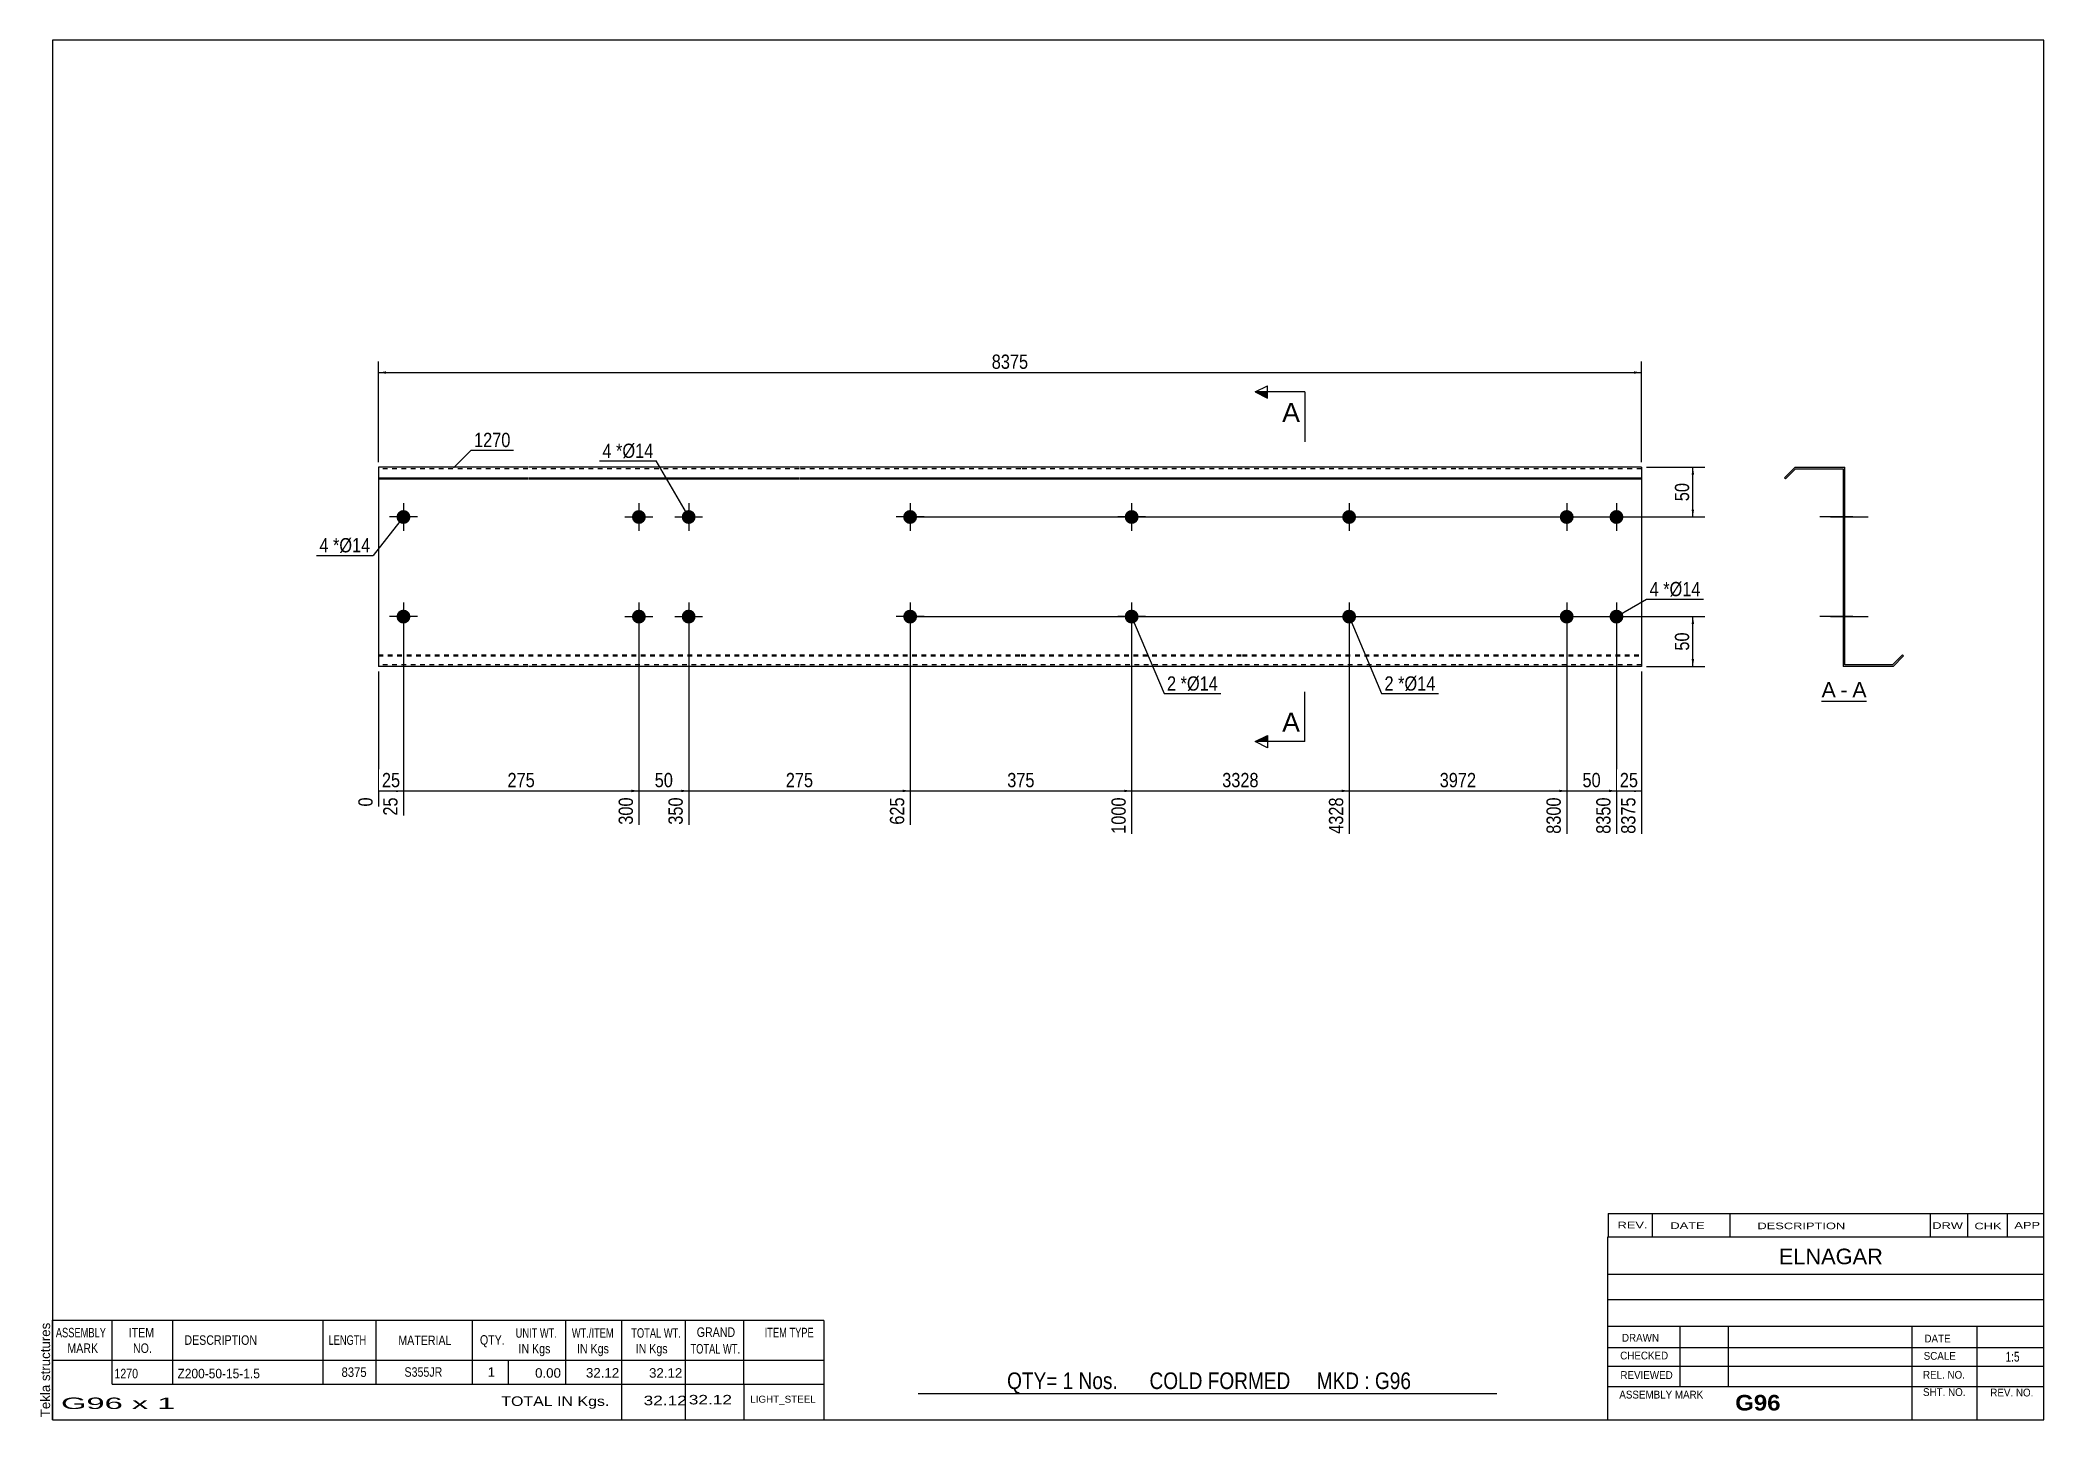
# Model space of a CAD drawing. Header units: millimetres. Extents: x -68 to 335, y -171 to 106.
import ezdxf

# ---------------------------------------------------------------- set-up
doc = ezdxf.new("R2010")
doc.units = ezdxf.units.MM
doc.linetypes.add('DXK_LINE_DOT1', pattern=[1.8814, 0.9407, -0.9407])
doc.styles.add('Arial', font='ARIAL.TTF', dxfattribs={"height": 0.2})
doc.styles.add('Arial Bold', font='ARIALBD.TTF', dxfattribs={"height": 0.2})
doc.styles.add('Arial Narrow', font='ARIALN.TTF', dxfattribs={"height": 0.2})

# ---------------------------------------------------------------- blocks, each defined once
blk = doc.blocks.new('Unknown-629276647-1529')
at = {"color": 5, "linetype": 'Continuous'}
for p, q in [((334.52, 105.75), (-65.48, 105.75)), ((-65.48, 105.75), (-65.48, -171.25)), ((334.52, -171.25), (334.52, 105.75)), ((-65.48, -171.25), (334.52, -171.25))]:
    blk.add_line(p, q, dxfattribs=at)
at = {"color": 174, "linetype": 'Continuous', "style": 'Arial'}
blk.add_text('Tekla structures', height=1.9102, rotation=90, dxfattribs=at).set_placement((-65.98, -170.75))
blk = doc.blocks.new('Unknown-629276647-12 - 1215')
at = {"color": 7, "linetype": 'Continuous'}
blk.add_line((289.86, -26.95), (298.89, -26.95), dxfattribs=at)
at = {"color": 0, "linetype": 'Continuous'}
blk.add_wipeout([(292.7, -26.2), (292.7, -23), (289.86, -23), (289.86, -26.2)], dxfattribs=at)
blk.add_wipeout([(295.08, -26.2), (295.08, -23), (293.66, -23), (293.66, -26.2)], dxfattribs=at)
at = {"color": 96, "linetype": 'Continuous', "style": 'Arial'}
blk.add_text('A', height=3.06, dxfattribs=at).set_placement((289.86, -26.2))
at = {"color": 0, "linetype": 'Continuous'}
blk.add_wipeout([(298.89, -26.2), (298.89, -23), (296.04, -23), (296.04, -26.2)], dxfattribs=at)
at = {"color": 96, "linetype": 'Continuous', "style": 'Arial'}
for s, p in [('A', (296.04, -26.2)), ('-', (293.66, -26.2))]:
    blk.add_text(s, height=3.06, dxfattribs=at).set_placement(p)
blk = doc.blocks.new('Bolt-629276647-1207 - 1201')
at = {"linetype": 'Continuous'}
for points in [[(152.67, 10, -1), (149.87, 10, -1)], [(152.67, -10, -1), (149.87, -10, -1)]]:
    blk.add_hatch(color=3, dxfattribs=at).paths.add_polyline_path(points)
at = {"color": 3, "linetype": 'Continuous'}
for p, q in [((151.27, 12.8), (151.27, 7.2)), ((154.07, 10), (148.47, 10)), ((151.27, -7.2), (151.27, -12.8)), ((154.07, -10), (148.47, -10))]:
    blk.add_line(p, q, dxfattribs=at)
blk = doc.blocks.new('Part-629276647-1204 - 1201')
at = {"color": 2, "linetype": 'Continuous'}
for p, q in [((0, 20), (0, -20)), ((30, 20), (0, 20)), ((0, 17.88), (30, 17.88)), ((0, 17.67), (30, 17.67)), ((84.49, 20), (30.1, 20)), ((30.1, 17.88), (84.49, 17.88)), ((30.1, 17.67), (84.49, 17.67)), ((128.98, 20), (84.59, 20)), ((84.59, 17.88), (128.98, 17.88)), ((84.59, 17.67), (128.98, 17.67)), ((173.46, 20), (129.08, 20)), ((129.08, 17.88), (173.46, 17.88)), ((129.08, 17.67), (173.46, 17.67)), ((216.36, 20), (173.56, 20)), ((173.56, 17.88), (216.36, 17.88)), ((173.56, 17.67), (216.36, 17.67)), ((253.66, 20), (216.46, 20)), ((216.46, 17.88), (253.66, 17.88)), ((216.46, 17.67), (253.66, 17.67)), ((253.66, 20), (253.66, -20)), ((30, -20), (0, -20)), ((84.49, -20), (30.1, -20)), ((128.98, -20), (84.59, -20)), ((173.46, -20), (129.08, -20)), ((216.36, -20), (173.56, -20)), ((253.66, -20), (216.46, -20))]:
    blk.add_line(p, q, dxfattribs=at)
at = {"color": 7, "linetype": 'DXK_LINE_DOT1'}
for p, q in [((30, 19.7), (0, 19.7)), ((84.49, 19.7), (30.1, 19.7)), ((128.98, 19.7), (84.59, 19.7)), ((173.46, 19.7), (129.08, 19.7)), ((216.36, 19.7), (173.56, 19.7)), ((253.66, 19.7), (216.46, 19.7)), ((0, -17.67), (30, -17.67)), ((0, -17.88), (30, -17.88)), ((30, -19.7), (0, -19.7)), ((30.1, -17.67), (84.49, -17.67)), ((30.1, -17.88), (84.49, -17.88)), ((84.49, -19.7), (30.1, -19.7)), ((84.59, -17.67), (128.98, -17.67)), ((84.59, -17.88), (128.98, -17.88)), ((128.98, -19.7), (84.59, -19.7)), ((129.08, -17.67), (173.46, -17.67)), ((129.08, -17.88), (173.46, -17.88)), ((173.46, -19.7), (129.08, -19.7)), ((173.56, -17.67), (216.36, -17.67)), ((173.56, -17.88), (216.36, -17.88)), ((216.36, -19.7), (173.56, -19.7)), ((216.46, -17.67), (253.66, -17.67)), ((216.46, -17.88), (253.66, -17.88)), ((253.66, -19.7), (216.46, -19.7))]:
    blk.add_line(p, q, dxfattribs=at)
blk = doc.blocks.new('Bolt-629276647-1205 - 1201')
at = {"linetype": 'Continuous'}
for points in [[(53.69, 10, -1), (50.89, 10, -1)], [(63.69, 10, -1), (60.89, 10, -1)], [(53.69, -10, -1), (50.89, -10, -1)], [(63.69, -10, -1), (60.89, -10, -1)]]:
    blk.add_hatch(color=3, dxfattribs=at).paths.add_polyline_path(points)
at = {"color": 3, "linetype": 'Continuous'}
for p, q in [((52.29, 12.8), (52.29, 7.2)), ((62.29, 12.8), (62.29, 7.2)), ((49.49, 10), (55.09, 10)), ((59.49, 10), (65.09, 10)), ((52.29, -7.2), (52.29, -12.8)), ((62.29, -7.2), (62.29, -12.8)), ((49.49, -10), (55.09, -10)), ((59.49, -10), (65.09, -10))]:
    blk.add_line(p, q, dxfattribs=at)
blk = doc.blocks.new('Bolt-629276647-1206 - 1201')
at = {"linetype": 'Continuous'}
for points in [[(6.4, -10, -1), (3.6, -10, -1)], [(108.18, -10, -1), (105.38, -10, -1)]]:
    blk.add_hatch(color=3, dxfattribs=at).paths.add_polyline_path(points)
at = {"color": 3, "linetype": 'Continuous'}
for p, q in [((5, -7.2), (5, -12.8)), ((106.78, -7.2), (106.78, -12.8)), ((7.8, -10), (2.2, -10)), ((109.58, -10), (103.98, -10))]:
    blk.add_line(p, q, dxfattribs=at)
blk = doc.blocks.new('Bolt-629276647-1208 - 1201')
at = {"linetype": 'Continuous'}
for points in [[(196.36, 10, -1), (193.56, 10, -1)], [(196.36, -10, -1), (193.56, -10, -1)]]:
    blk.add_hatch(color=3, dxfattribs=at).paths.add_polyline_path(points)
at = {"color": 3, "linetype": 'Continuous'}
for p, q in [((194.96, 12.8), (194.96, 7.2)), ((192.16, 10), (197.76, 10)), ((194.96, -7.2), (194.96, -12.8)), ((192.16, -10), (197.76, -10))]:
    blk.add_line(p, q, dxfattribs=at)
blk = doc.blocks.new('Bolt-629276647-1209 - 1201')
at = {"linetype": 'Continuous'}
for points in [[(6.4, 10, -1), (3.6, 10, -1)], [(108.18, 10, -1), (105.38, 10, -1)]]:
    blk.add_hatch(color=3, dxfattribs=at).paths.add_polyline_path(points)
at = {"color": 3, "linetype": 'Continuous'}
for p, q in [((5, 12.8), (5, 7.2)), ((106.78, 12.8), (106.78, 7.2)), ((7.8, 10), (2.2, 10)), ((109.58, 10), (103.98, 10))]:
    blk.add_line(p, q, dxfattribs=at)
blk = doc.blocks.new('Bolt-629276647-1210 - 1201')
at = {"linetype": 'Continuous'}
for points in [[(240.06, 10, -1), (237.26, 10, -1)], [(250.06, 10, -1), (247.26, 10, -1)], [(240.06, -10, -1), (237.26, -10, -1)], [(250.06, -10, -1), (247.26, -10, -1)]]:
    blk.add_hatch(color=3, dxfattribs=at).paths.add_polyline_path(points)
at = {"color": 3, "linetype": 'Continuous'}
for p, q in [((238.66, 12.8), (238.66, 7.2)), ((248.66, 12.8), (248.66, 7.2)), ((235.86, 10), (241.46, 10)), ((245.86, 10), (251.46, 10)), ((238.66, -7.2), (238.66, -12.8)), ((248.66, -7.2), (248.66, -12.8)), ((235.86, -10), (241.46, -10)), ((245.86, -10), (251.46, -10))]:
    blk.add_line(p, q, dxfattribs=at)
blk = doc.blocks.new('Part-629276647-1216 - 1215')
at = {"color": 2, "linetype": 'Continuous'}
for p, q in [((284.52, 20), (282.4, 17.88)), ((282.4, 17.88), (282.61, 17.67)), ((284.65, 19.7), (282.61, 17.67)), ((284.52, 20), (294.52, 20)), ((284.65, 19.7), (294.22, 19.7)), ((294.22, 19.7), (294.22, -20)), ((294.52, -19.7), (294.52, 20)), ((304.22, -20), (294.22, -20)), ((304.1, -19.7), (294.52, -19.7)), ((304.1, -19.7), (306.13, -17.67)), ((304.22, -20), (306.34, -17.88)), ((306.34, -17.88), (306.13, -17.67))]:
    blk.add_line(p, q, dxfattribs=at)
blk = doc.blocks.new('Bolt-629276647-1217 - 1215')
at = {"linetype": 'Continuous'}
for points in [[(294.52, 8.6), (294.52, 11.4), (294.22, 11.4), (294.22, 8.6)], [(294.52, 8.6), (294.52, 11.4), (294.22, 11.4), (294.22, 8.6)], [(294.52, -11.4), (294.52, -8.6), (294.22, -8.6), (294.22, -11.4)], [(294.52, -11.4), (294.52, -8.6), (294.22, -8.6), (294.22, -11.4)]]:
    blk.add_hatch(color=3, dxfattribs=at).paths.add_polyline_path(points)
at = {"color": 3, "linetype": 'Continuous'}
for p, q in [((291.62, 10), (298.22, 10)), ((291.62, 10), (298.22, 10)), ((294.22, 11.4), (294.52, 11.4)), ((294.22, 11.4), (294.52, 11.4)), ((294.22, 8.6), (294.52, 8.6)), ((294.22, 8.6), (294.52, 8.6)), ((291.62, -10), (298.22, -10)), ((291.62, -10), (298.22, -10)), ((294.22, -8.6), (294.52, -8.6)), ((294.22, -8.6), (294.52, -8.6)), ((294.22, -11.4), (294.52, -11.4)), ((294.22, -11.4), (294.52, -11.4))]:
    blk.add_line(p, q, dxfattribs=at)
blk = doc.blocks.new('Bolt-629276647-1218 - 1215')
at = {"linetype": 'Continuous'}
blk.add_hatch(color=3, dxfattribs=at).paths.add_polyline_path([(294.52, -11.4), (294.52, -8.6), (294.22, -8.6), (294.22, -11.4)])
blk.add_hatch(color=3, dxfattribs=at).paths.add_polyline_path([(294.52, -11.4), (294.52, -8.6), (294.22, -8.6), (294.22, -11.4)])
at = {"color": 3, "linetype": 'Continuous'}
for p, q in [((296.12, -10), (289.52, -10)), ((296.12, -10), (289.52, -10)), ((294.52, -8.6), (294.22, -8.6)), ((294.52, -8.6), (294.22, -8.6)), ((294.52, -11.4), (294.22, -11.4)), ((294.52, -11.4), (294.22, -11.4))]:
    blk.add_line(p, q, dxfattribs=at)
blk = doc.blocks.new('Bolt-629276647-1219 - 1215')
at = {"linetype": 'Continuous'}
for points in [[(294.52, 8.6), (294.52, 11.4), (294.22, 11.4), (294.22, 8.6)], [(294.52, -11.4), (294.52, -8.6), (294.22, -8.6), (294.22, -11.4)]]:
    blk.add_hatch(color=3, dxfattribs=at).paths.add_polyline_path(points)
at = {"color": 3, "linetype": 'Continuous'}
for p, q in [((296.12, 10), (289.52, 10)), ((294.52, 11.4), (294.22, 11.4)), ((294.52, 8.6), (294.22, 8.6)), ((296.12, -10), (289.52, -10)), ((294.52, -8.6), (294.22, -8.6)), ((294.52, -11.4), (294.22, -11.4))]:
    blk.add_line(p, q, dxfattribs=at)
blk = doc.blocks.new('Bolt-629276647-1220 - 1215')
at = {"linetype": 'Continuous'}
for points in [[(294.52, 8.6), (294.52, 11.4), (294.22, 11.4), (294.22, 8.6)], [(294.52, -11.4), (294.52, -8.6), (294.22, -8.6), (294.22, -11.4)]]:
    blk.add_hatch(color=3, dxfattribs=at).paths.add_polyline_path(points)
at = {"color": 3, "linetype": 'Continuous'}
for p, q in [((294.22, 11.4), (294.52, 11.4)), ((294.22, 10), (298.52, 10)), ((294.22, 8.6), (294.52, 8.6)), ((294.22, -8.6), (294.52, -8.6)), ((294.22, -10), (298.52, -10)), ((294.22, -11.4), (294.52, -11.4))]:
    blk.add_line(p, q, dxfattribs=at)
blk = doc.blocks.new('Bolt-629276647-1221 - 1215')
at = {"linetype": 'Continuous'}
blk.add_hatch(color=3, dxfattribs=at).paths.add_polyline_path([(294.52, 8.6), (294.52, 11.4), (294.22, 11.4), (294.22, 8.6)])
blk.add_hatch(color=3, dxfattribs=at).paths.add_polyline_path([(294.52, 8.6), (294.52, 11.4), (294.22, 11.4), (294.22, 8.6)])
at = {"color": 3, "linetype": 'Continuous'}
for p, q in [((296.12, 10), (289.52, 10)), ((296.12, 10), (289.52, 10)), ((294.52, 11.4), (294.22, 11.4)), ((294.52, 11.4), (294.22, 11.4)), ((294.52, 8.6), (294.22, 8.6)), ((294.52, 8.6), (294.22, 8.6))]:
    blk.add_line(p, q, dxfattribs=at)
blk = doc.blocks.new('Bolt-629276647-1222 - 1215')
at = {"linetype": 'Continuous'}
for points in [[(294.52, 8.6), (294.52, 11.4), (294.22, 11.4), (294.22, 8.6)], [(294.52, 8.6), (294.52, 11.4), (294.22, 11.4), (294.22, 8.6)], [(294.52, -11.4), (294.52, -8.6), (294.22, -8.6), (294.22, -11.4)], [(294.52, -11.4), (294.52, -8.6), (294.22, -8.6), (294.22, -11.4)]]:
    blk.add_hatch(color=3, dxfattribs=at).paths.add_polyline_path(points)
at = {"color": 3, "linetype": 'Continuous'}
for p, q in [((291.62, 10), (299.22, 10)), ((291.62, 10), (299.22, 10)), ((294.22, 11.4), (294.52, 11.4)), ((294.22, 11.4), (294.52, 11.4)), ((294.22, 8.6), (294.52, 8.6)), ((294.22, 8.6), (294.52, 8.6)), ((291.62, -10), (299.22, -10)), ((291.62, -10), (299.22, -10)), ((294.22, -8.6), (294.52, -8.6)), ((294.22, -8.6), (294.52, -8.6)), ((294.22, -11.4), (294.52, -11.4)), ((294.22, -11.4), (294.52, -11.4))]:
    blk.add_line(p, q, dxfattribs=at)
blk = doc.blocks.new('StraightDimension-629276647-1274 - 1201')
at = {"linetype": 'Continuous'}
for points in [[(263.75, 18.5), (264, 20), (264.25, 18.5)], [(264.25, 11.5), (264, 10), (263.75, 11.5)]]:
    blk.add_hatch(color=7, dxfattribs=at).paths.add_polyline_path(points)
at = {"color": 7, "linetype": 'Continuous'}
for p, q in [((254.66, 20), (266.4, 20)), ((264, 10), (264, 20)), ((107.78, 10), (266.4, 10))]:
    blk.add_line(p, q, dxfattribs=at)
at = {"color": 0}
blk.add_wipeout([(263.85, 17.43), (259.65, 17.43), (259.65, 12.57), (263.85, 12.57)], dxfattribs=at)
at = {"color": 3, "style": 'Arial Narrow'}
blk.add_text('50', height=2.863, rotation=90.0002, dxfattribs=at).set_placement((263.25, 13.17))
blk = doc.blocks.new('StraightDimension-629276647-1234 - 1201')
at = {"linetype": 'Continuous'}
blk.add_hatch(color=7, dxfattribs=at).paths.add_polyline_path([(247.16, -44.75), (248.66, -45), (247.16, -45.25)])
at = {"color": 7, "linetype": 'Continuous'}
for p, q in [((238.66, -11), (238.66, -53.61)), ((248.66, -11), (248.66, -53.61)), ((238.66, -45), (248.66, -45))]:
    blk.add_line(p, q, dxfattribs=at)
at = {"color": 0}
blk.add_wipeout([(246.09, -44.85), (246.09, -40.65), (241.23, -40.65), (241.23, -44.85)], dxfattribs=at)
at = {"color": 0, "linetype": 'Continuous'}
blk.add_wipeout([(248.06, -45.7), (243.86, -45.7), (243.86, -54.21), (248.06, -54.21)], dxfattribs=at)
at = {"color": 3, "style": 'Arial Narrow'}
blk.add_text('50', height=2.863, dxfattribs=at).set_placement((241.83, -44.25))
at = {"color": 3, "linetype": 'Continuous', "style": 'Arial Narrow'}
blk.add_text('8350', height=2.863, rotation=90.0002, dxfattribs=at).set_placement((247.46, -53.61))
blk = doc.blocks.new('StraightDimension-629276647-1290 - 1201')
at = {"linetype": 'Continuous'}
for points in [[(1.5, 38.75), (0, 39), (1.5, 39.25)], [(252.16, 39.25), (253.66, 39), (252.16, 38.75)]]:
    blk.add_hatch(color=7, dxfattribs=at).paths.add_polyline_path(points)
at = {"color": 7, "linetype": 'Continuous'}
for p, q in [((0, 21), (0, 41.25)), ((253.66, 21), (253.66, 41.25)), ((0, 39), (253.66, 39))]:
    blk.add_line(p, q, dxfattribs=at)
at = {"color": 0}
blk.add_wipeout([(131.09, 39.15), (131.09, 43.35), (122.57, 43.35), (122.57, 39.15)], dxfattribs=at)
at = {"color": 3, "style": 'Arial Narrow'}
blk.add_text('8375', height=2.863, dxfattribs=at).set_placement((123.17, 39.75))
blk = doc.blocks.new('StraightDimension-629276647-1233 - 1201')
at = {"linetype": 'Continuous'}
blk.add_hatch(color=7, dxfattribs=at).paths.add_polyline_path([(252.16, -44.75), (253.66, -45), (252.16, -45.25)])
at = {"color": 7, "linetype": 'Continuous'}
for p, q in [((248.66, -11), (248.66, -53.61)), ((253.66, -21), (253.66, -53.61)), ((248.66, -45), (253.66, -45))]:
    blk.add_line(p, q, dxfattribs=at)
at = {"color": 0}
blk.add_wipeout([(253.59, -44.85), (253.59, -40.65), (248.73, -40.65), (248.73, -44.85)], dxfattribs=at)
at = {"color": 0, "linetype": 'Continuous'}
blk.add_wipeout([(253.06, -45.7), (248.86, -45.7), (248.86, -54.21), (253.06, -54.21)], dxfattribs=at)
at = {"color": 3, "style": 'Arial Narrow'}
blk.add_text('25', height=2.863, dxfattribs=at).set_placement((249.33, -44.25))
at = {"color": 3, "linetype": 'Continuous', "style": 'Arial Narrow'}
blk.add_text('8375', height=2.863, rotation=90.0002, dxfattribs=at).set_placement((252.46, -53.61))
blk = doc.blocks.new('StraightDimension-629276647-1235 - 1201')
at = {"linetype": 'Continuous'}
blk.add_hatch(color=7, dxfattribs=at).paths.add_polyline_path([(237.16, -44.75), (238.66, -45), (237.16, -45.25)])
at = {"color": 7, "linetype": 'Continuous'}
for p, q in [((194.96, -11), (194.96, -53.61)), ((238.66, -11), (238.66, -53.61)), ((194.96, -45), (238.66, -45))]:
    blk.add_line(p, q, dxfattribs=at)
at = {"color": 0}
blk.add_wipeout([(221.07, -44.85), (221.07, -40.65), (212.55, -40.65), (212.55, -44.85)], dxfattribs=at)
at = {"color": 0, "linetype": 'Continuous'}
blk.add_wipeout([(238.06, -45.7), (233.86, -45.7), (233.86, -54.21), (238.06, -54.21)], dxfattribs=at)
at = {"color": 3, "style": 'Arial Narrow'}
blk.add_text('3972', height=2.863, dxfattribs=at).set_placement((213.15, -44.25))
at = {"color": 3, "linetype": 'Continuous', "style": 'Arial Narrow'}
blk.add_text('8300', height=2.863, rotation=90.0002, dxfattribs=at).set_placement((237.46, -53.61))
blk = doc.blocks.new('StraightDimension-629276647-1236 - 1201')
at = {"linetype": 'Continuous'}
blk.add_hatch(color=7, dxfattribs=at).paths.add_polyline_path([(193.46, -44.75), (194.96, -45), (193.46, -45.25)])
at = {"color": 7, "linetype": 'Continuous'}
for p, q in [((151.27, -11), (151.27, -53.61)), ((194.96, -11), (194.96, -53.61)), ((151.27, -45), (194.96, -45))]:
    blk.add_line(p, q, dxfattribs=at)
at = {"color": 0}
blk.add_wipeout([(177.37, -44.85), (177.37, -40.65), (168.86, -40.65), (168.86, -44.85)], dxfattribs=at)
at = {"color": 0, "linetype": 'Continuous'}
blk.add_wipeout([(194.36, -45.7), (190.16, -45.7), (190.16, -54.21), (194.36, -54.21)], dxfattribs=at)
at = {"color": 3, "style": 'Arial Narrow'}
blk.add_text('3328', height=2.863, dxfattribs=at).set_placement((169.46, -44.25))
at = {"color": 3, "linetype": 'Continuous', "style": 'Arial Narrow'}
blk.add_text('4328', height=2.863, rotation=90.0002, dxfattribs=at).set_placement((193.76, -53.61))
blk = doc.blocks.new('StraightDimension-629276647-1237 - 1201')
at = {"linetype": 'Continuous'}
blk.add_hatch(color=7, dxfattribs=at).paths.add_polyline_path([(149.77, -44.75), (151.27, -45), (149.77, -45.25)])
at = {"color": 7, "linetype": 'Continuous'}
for p, q in [((106.78, -11), (106.78, -51.78)), ((151.27, -11), (151.27, -53.61)), ((106.78, -45), (151.27, -45))]:
    blk.add_line(p, q, dxfattribs=at)
at = {"color": 0}
blk.add_wipeout([(132.37, -44.85), (132.37, -40.65), (125.68, -40.65), (125.68, -44.85)], dxfattribs=at)
at = {"color": 0, "linetype": 'Continuous'}
blk.add_wipeout([(150.67, -45.7), (146.47, -45.7), (146.47, -54.21), (150.67, -54.21)], dxfattribs=at)
at = {"color": 3, "style": 'Arial Narrow'}
blk.add_text('375', height=2.863, dxfattribs=at).set_placement((126.28, -44.25))
at = {"color": 3, "linetype": 'Continuous', "style": 'Arial Narrow'}
blk.add_text('1000', height=2.863, rotation=90.0002, dxfattribs=at).set_placement((150.07, -53.61))
blk = doc.blocks.new('StraightDimension-629276647-1238 - 1201')
at = {"linetype": 'Continuous'}
blk.add_hatch(color=7, dxfattribs=at).paths.add_polyline_path([(105.28, -44.75), (106.78, -45), (105.28, -45.25)])
at = {"color": 7, "linetype": 'Continuous'}
for p, q in [((62.29, -11), (62.29, -51.78)), ((106.78, -11), (106.78, -51.78)), ((62.29, -45), (106.78, -45))]:
    blk.add_line(p, q, dxfattribs=at)
at = {"color": 0}
blk.add_wipeout([(87.88, -44.85), (87.88, -40.65), (81.2, -40.65), (81.2, -44.85)], dxfattribs=at)
at = {"color": 0, "linetype": 'Continuous'}
blk.add_wipeout([(106.18, -45.7), (101.98, -45.7), (101.98, -52.38), (106.18, -52.38)], dxfattribs=at)
at = {"color": 3, "style": 'Arial Narrow'}
blk.add_text('275', height=2.863, dxfattribs=at).set_placement((81.8, -44.25))
at = {"color": 3, "linetype": 'Continuous', "style": 'Arial Narrow'}
blk.add_text('625', height=2.863, rotation=90.0002, dxfattribs=at).set_placement((105.58, -51.78))
blk = doc.blocks.new('StraightDimension-629276647-1239 - 1201')
at = {"linetype": 'Continuous'}
blk.add_hatch(color=7, dxfattribs=at).paths.add_polyline_path([(60.79, -44.75), (62.29, -45), (60.79, -45.25)])
at = {"color": 7, "linetype": 'Continuous'}
for p, q in [((52.29, -11), (52.29, -51.78)), ((62.29, -11), (62.29, -51.78)), ((52.29, -45), (62.29, -45))]:
    blk.add_line(p, q, dxfattribs=at)
at = {"color": 0}
blk.add_wipeout([(59.72, -44.85), (59.72, -40.65), (54.87, -40.65), (54.87, -44.85)], dxfattribs=at)
at = {"color": 0, "linetype": 'Continuous'}
blk.add_wipeout([(61.69, -45.7), (57.49, -45.7), (57.49, -52.38), (61.69, -52.38)], dxfattribs=at)
at = {"color": 3, "style": 'Arial Narrow'}
blk.add_text('50', height=2.863, dxfattribs=at).set_placement((55.47, -44.25))
at = {"color": 3, "linetype": 'Continuous', "style": 'Arial Narrow'}
blk.add_text('350', height=2.863, rotation=90.0002, dxfattribs=at).set_placement((61.09, -51.78))
blk = doc.blocks.new('StraightDimension-629276647-1240 - 1201')
at = {"linetype": 'Continuous'}
blk.add_hatch(color=7, dxfattribs=at).paths.add_polyline_path([(50.79, -44.75), (52.29, -45), (50.79, -45.25)])
at = {"color": 7, "linetype": 'Continuous'}
for p, q in [((5, -11), (5, -49.96)), ((52.29, -11), (52.29, -51.78)), ((5, -45), (52.29, -45))]:
    blk.add_line(p, q, dxfattribs=at)
at = {"color": 0}
blk.add_wipeout([(31.99, -44.85), (31.99, -40.65), (25.3, -40.65), (25.3, -44.85)], dxfattribs=at)
at = {"color": 0, "linetype": 'Continuous'}
blk.add_wipeout([(51.69, -45.7), (47.49, -45.7), (47.49, -52.38), (51.69, -52.38)], dxfattribs=at)
at = {"color": 3, "style": 'Arial Narrow'}
blk.add_text('275', height=2.863, dxfattribs=at).set_placement((25.9, -44.25))
at = {"color": 3, "linetype": 'Continuous', "style": 'Arial Narrow'}
blk.add_text('300', height=2.863, rotation=90.0002, dxfattribs=at).set_placement((51.09, -51.78))
blk = doc.blocks.new('StraightDimension-629276647-1241 - 1201')
at = {"linetype": 'Continuous'}
blk.add_hatch(color=7, dxfattribs=at).paths.add_polyline_path([(3.5, -44.75), (5, -45), (3.5, -45.25)])
at = {"color": 7, "linetype": 'Continuous'}
for p, q in [((5, -11), (5, -49.96)), ((0, -21), (0, -48.13)), ((0, -45), (5, -45))]:
    blk.add_line(p, q, dxfattribs=at)
at = {"color": 0}
blk.add_wipeout([(4.93, -44.85), (4.93, -40.65), (0.07, -40.65), (0.07, -44.85)], dxfattribs=at)
at = {"color": 0, "linetype": 'Continuous'}
blk.add_wipeout([(4.4, -45.7), (0.2, -45.7), (0.2, -50.56), (4.4, -50.56)], dxfattribs=at)
blk.add_wipeout([(-0.6, -45.7), (-4.8, -45.7), (-4.8, -48.73), (-0.6, -48.73)], dxfattribs=at)
at = {"color": 3, "style": 'Arial Narrow'}
blk.add_text('25', height=2.863, dxfattribs=at).set_placement((0.67, -44.25))
at = {"color": 3, "linetype": 'Continuous', "style": 'Arial Narrow'}
for s, height, p in [('0', 2.86, (-1.2, -48.13)), ('25', 2.863, (3.8, -49.96))]:
    blk.add_text(s, height=height, rotation=90.0002, dxfattribs=at).set_placement(p)
blk = doc.blocks.new('StraightDimension-629276647-1282 - 1201')
at = {"linetype": 'Continuous'}
for points in [[(263.75, -11.5), (264, -10), (264.25, -11.5)], [(264.25, -18.5), (264, -20), (263.75, -18.5)]]:
    blk.add_hatch(color=7, dxfattribs=at).paths.add_polyline_path(points)
at = {"color": 7, "linetype": 'Continuous'}
for p, q in [((107.78, -10), (266.4, -10)), ((264, -20), (264, -10)), ((254.66, -20), (266.4, -20))]:
    blk.add_line(p, q, dxfattribs=at)
at = {"color": 0}
blk.add_wipeout([(263.85, -12.57), (259.65, -12.57), (259.65, -17.43), (263.85, -17.43)], dxfattribs=at)
at = {"color": 3, "style": 'Arial Narrow'}
blk.add_text('50', height=2.863, rotation=90.0002, dxfattribs=at).set_placement((263.25, -16.83))
blk = doc.blocks.new('CBS_BOM-629276647-1552')
at = {"color": 7, "linetype": 'Continuous'}
for p, q in [((-65.51, -159.28), (-65.51, -151.28)), ((-65.51, -151.28), (89.41, -151.28)), ((-53.51, -159.28), (-53.51, -151.28)), ((-41.32, -159.28), (-41.32, -151.28)), ((-11.16, -159.28), (-11.16, -151.28)), ((-0.48, -159.28), (-0.48, -151.28)), ((18.84, -159.28), (18.84, -151.28)), ((37.64, -159.28), (37.64, -151.28)), ((48.85, -159.28), (48.85, -151.28)), ((61.64, -159.28), (61.64, -151.28)), ((73.39, -159.28), (73.39, -151.28)), ((89.41, -151.29), (89.41, -159.27)), ((-65.51, -159.28), (89.41, -159.28)), ((-65.51, -164.08), (-65.51, -159.28)), ((-53.51, -164.08), (-53.51, -159.28)), ((-41.32, -164.08), (-41.32, -159.28)), ((-11.16, -164.08), (-11.16, -159.28)), ((-0.48, -164.08), (-0.48, -159.28)), ((18.84, -164.08), (18.84, -159.28)), ((26.1, -164.08), (26.1, -159.28)), ((37.64, -164.08), (37.64, -159.28)), ((48.85, -164.08), (48.85, -159.28)), ((61.64, -164.08), (61.64, -159.28)), ((73.4, -164.08), (73.4, -159.28)), ((89.41, -159.28), (89.41, -164.08)), ((-65.51, -171.28), (-65.51, -164.1)), ((-53.51, -164.08), (89.41, -164.08)), ((48.85, -171.28), (48.85, -164.1)), ((61.64, -171.28), (61.64, -164.1)), ((73.44, -171.28), (73.44, -164.1)), ((89.41, -164.08), (89.41, -171.28)), ((-65.51, -171.28), (89.41, -171.28))]:
    blk.add_line(p, q, dxfattribs=at)
at = {"color": 3, "linetype": 'Continuous', "style": 'Arial'}
for s, height, width, p in [('ASSEMBLY', 1.91, 0.7, (-64.83, -154.71)), ('ITEM', 1.91, 0.8, (-50.18, -154.71)), ('UNIT WT.', 1.91, 0.7, (27.53, -154.78)), ('WT./ITEM', 1.91, 0.7, (38.82, -154.78)), ('TOTAL WT.', 1.91, 0.7, (50.76, -154.78)), ('GRAND', 1.91, 0.8, (63.91, -154.62)), ('ITEM TYPE', 1.91, 0.7, (77.55, -154.7)), ('MARK', 1.91, 0.8, (-62.51, -157.84)), ('NO.', 1.91, 0.8, (-49.33, -157.84)), ('DESCRIPTION', 1.9102, 0.8, (-39, -156.21)), ('LENGTH', 1.91, 0.7, (-10.05, -156.21)), ('MATERIAL', 1.91, 0.8, (3.97, -156.26)), ('QTY.', 1.91, 0.8, (20.36, -156.18)), ('IN Kgs', 1.91, 0.8, (28.11, -157.92)), ('IN Kgs', 1.91, 0.8, (39.86, -157.92)), ('IN Kgs', 1.91, 0.8, (51.65, -157.92)), ('TOTAL WT.', 1.91, 0.7, (62.65, -157.96))]:
    blk.add_text(s, height=height, dxfattribs=dict(at, width=width)).set_placement(p)
at = {"color": 7, "linetype": 'Continuous', "style": 'Arial'}
for s, height, width, p in [('1270', 1.91, 0.8, (-53.06, -162.93)), ('Z200-50-15-1.5', 1.9102, 0.9, (-40.39, -162.93)), ('8375', 1.91, 0.85, (-7.44, -162.65)), ('S355JR', 1.91, 0.8, (5.21, -162.62))]:
    blk.add_text(s, height=height, dxfattribs=dict(at, width=width)).set_placement(p)
for s, p in [('1', (21.93, -162.62)), ('0.00', (31.44, -162.81)), ('32.12', (41.66, -162.78)), ('32.12', (54.33, -162.81))]:
    blk.add_text(s, height=1.91, dxfattribs=at).set_placement(p)
at = {"color": 6, "linetype": 'Continuous', "style": 'Arial'}
for s, height, width, p in [('G96 x 1', 2.292, 2.05, (-63.79, -169.09)), ('TOTAL IN Kgs.', 1.9102, 1.2, (24.65, -168.48)), ('32.12', 1.91, 1.3, (53.24, -168.33)), ('32.12', 1.91, 1.3, (62.31, -168.17))]:
    blk.add_text(s, height=height, dxfattribs=dict(at, width=width)).set_placement(p)
blk.add_text('LIGHT_STEEL', height=1.4135, dxfattribs=at).set_placement((74.66, -167.83))
blk = doc.blocks.new('CBS_CALLOFF-629276647-1553')
at = {"color": 7, "linetype": 'Continuous'}
blk.add_line((108.4, -165.98), (224.63, -166), dxfattribs=at)
at = {"color": 3, "linetype": 'Continuous', "style": 'Arial Narrow'}
blk.add_text('QTY= 1 Nos.      COLD FORMED     MKD : G96', height=3.3405, dxfattribs=at).set_placement((126.25, -165.09))
blk = doc.blocks.new('CBS_NAME_BLOG-629276647-1554')
at = {"color": 7, "linetype": 'Continuous'}
for p, q in [((246.93, -171.21), (246.92, -134.5)), ((246.93, -134.5), (334.44, -134.5)), ((246.93, -142.04), (334.45, -142.04)), ((247, -147.09), (334.52, -147.09)), ((246.93, -152.46), (334.44, -152.46)), ((261.45, -164.57), (261.45, -152.47)), ((271.13, -164.54), (271.13, -152.47)), ((308.05, -171.21), (308.05, -152.48)), ((321.1, -171.21), (321.1, -152.47)), ((246.93, -156.76), (334.52, -156.74)), ((246.93, -160.51), (334.44, -160.51)), ((246.93, -164.55), (334.44, -164.55)), ((246.93, -171.25), (334.52, -171.25))]:
    blk.add_line(p, q, dxfattribs=at)
at = {"color": 3, "linetype": 'Continuous', "style": 'Arial'}
blk.add_text('ELNAGAR', height=3.133, dxfattribs=at).set_placement((281.25, -140.03))
at = {"color": 3, "linetype": 'Continuous'}
for s, height, style, width, p in [('DRAWN', 1.566, 'Arial', 0.9, (249.76, -155.57)), ('DATE', 1.566, 'Arial', 0.9, (310.52, -155.73)), ('CHECKED', 1.566, 'Arial', 0.9, (249.41, -159.14)), ('SCALE', 1.566, 'Arial', 0.9, (310.37, -159.21)), ('1:5', 1.957, 'Arial Narrow', 0.9, (326.82, -159.57)), ('REVIEWED', 1.566, 'Arial', 0.9, (249.45, -163.06)), ('SHT. NO.', 1.566, 'Arial', 0.9, (310.23, -166.48)), ('REL. NO.', 1.566, 'Arial', 0.9, (310.23, -163.01)), ('REV. NO.', 1.566, 'Arial', 0.9, (323.75, -166.57)), ('ASSEMBLY MARK', 1.5663, 'Arial', 0.9, (249.23, -166.99)), ('G96', 3.131, 'Arial Bold', 1.1, (272.51, -169.39))]:
    blk.add_text(s, height=height, dxfattribs=dict(at, style=style, width=width)).set_placement(p)
blk = doc.blocks.new('CBS_REVISION-629276647-1555')
at = {"color": 7, "linetype": 'Continuous'}
for p, q in [((247.01, -129.87), (334.51, -129.87)), ((247.01, -129.87), (247.01, -134.5)), ((255.81, -129.87), (255.81, -134.5)), ((271.4, -129.87), (271.4, -134.44)), ((311.66, -129.87), (311.66, -134.5)), ((319.2, -129.87), (319.2, -134.5)), ((327.15, -129.87), (327.15, -134.5)), ((247.01, -134.5), (334.51, -134.5))]:
    blk.add_line(p, q, dxfattribs=at)
at = {"color": 7, "style": 'Arial Narrow', "width": 1.7}
for s, height, p in [('REV.', 1.326, (248.87, -132.82)), ('DATE', 1.326, (259.49, -132.94)), ('DESCRIPTION', 1.3257, (276.97, -132.99)), ('DRW', 1.326, (312.09, -132.93)), ('CHK', 1.326, (320.57, -133.02)), ('APP', 1.326, (328.58, -132.87))]:
    blk.add_text(s, height=height, dxfattribs=at).set_placement(p)
blk = doc.blocks.new('SectionMark-629276647-1231 - 1201')
at = {"linetype": 'Continuous'}
for points in [[(178.56, 35.1), (178.56, 33.85), (176.06, 35.1)], [(178.56, -33.85), (178.56, -35.1), (176.06, -35.1)]]:
    blk.add_hatch(color=30, dxfattribs=at).paths.add_polyline_path(points)
at = {"color": 30, "linetype": 'Continuous'}
for p, q in [((176.06, 35.1), (178.56, 36.35)), ((178.56, 33.85), (178.56, 36.35)), ((176.06, 35.1), (178.56, 33.85)), ((176.06, -35.1), (178.56, -33.85)), ((178.56, -36.35), (176.06, -35.1)), ((178.56, -33.85), (178.56, -36.35))]:
    blk.add_line(p, q, dxfattribs=at)
at = {"color": 0, "linetype": 'Continuous'}
for points in [[(185.06, 29.1), (185.06, 33.1), (181.51, 33.1), (181.51, 29.1)], [(185.06, -33.1), (185.06, -29.1), (181.51, -29.1), (181.51, -33.1)]]:
    blk.add_wipeout(points, dxfattribs=at)
at = {"color": 30, "linetype": 'Continuous'}
for p, q in [((186.06, 35.1), (176.06, 35.1)), ((186.06, 35.1), (186.06, 25.1)), ((186.06, -35.1), (186.06, -25.1)), ((186.06, -35.1), (176.06, -35.1))]:
    blk.add_line(p, q, dxfattribs=at)
at = {"color": 96, "linetype": 'Continuous', "style": 'Arial'}
for p in [(181.51, 29.1), (181.51, -33.1)]:
    blk.add_text('A', height=3.82, dxfattribs=at).set_placement(p)
blk = doc.blocks.new('Mark-629276647-1293 - 1201')
at = {"color": 0}
blk.add_wipeout([(26.5, 24.04), (26.5, 27.04), (19.18, 27.04), (19.18, 24.04)], dxfattribs=at)
blk.add_wipeout([(26.5, 24.04), (26.5, 27.04), (19.18, 27.04), (19.18, 24.04)], dxfattribs=at)
at = {"color": 7, "linetype": 'Continuous'}
for p, q in [((15.05, 19.9), (18.58, 23.44)), ((18.58, 23.44), (27.1, 23.44))]:
    blk.add_line(p, q, dxfattribs=at)
at = {"color": 3, "style": 'Arial Narrow'}
blk.add_text('1270', height=2.863, dxfattribs=at).set_placement((19.18, 24.04))
blk = doc.blocks.new('MarkSet-629276647-1301 - 1201')
at = {"color": 0}
blk.add_wipeout([(-10.05, 2.9), (-10.05, 5.9), (-11.88, 5.9), (-11.88, 2.9)], dxfattribs=at)
blk.add_wipeout([(-10.05, 2.9), (-10.05, 5.9), (-11.88, 5.9), (-11.88, 2.9)], dxfattribs=at)
blk.add_wipeout([(-7.88, 2.9), (-7.88, 5.9), (-9.15, 5.9), (-9.15, 2.9)], dxfattribs=at)
blk.add_wipeout([(-7.88, 2.9), (-7.88, 5.9), (-9.15, 5.9), (-9.15, 2.9)], dxfattribs=at)
at = {"color": 3, "style": 'Arial Narrow'}
blk.add_text('4', height=2.86, dxfattribs=at).set_placement((-11.88, 2.9))
at = {"color": 0}
blk.add_wipeout([(-1.66, 2.9), (-1.66, 5.9), (-7.88, 5.9), (-7.88, 2.9)], dxfattribs=at)
blk.add_wipeout([(-1.66, 2.9), (-1.66, 5.9), (-7.88, 5.9), (-7.88, 2.9)], dxfattribs=at)
at = {"color": 7, "linetype": 'Continuous'}
for p in [(5, 10), (-12.48, 2.3)]:
    blk.add_line(p, (-1.06, 2.3), dxfattribs=at)
at = {"color": 3, "style": 'Arial Narrow'}
for s, height, p in [('*', 2.86, (-9.15, 2.9)), ('Ø14', 2.863, (-7.88, 2.9))]:
    blk.add_text(s, height=height, dxfattribs=at).set_placement(p)
blk = doc.blocks.new('Mark-629276647-1304 - 1201')
at = {"color": 0}
blk.add_wipeout([(46.8, 21.86), (46.8, 24.86), (44.97, 24.86), (44.97, 21.86)], dxfattribs=at)
blk.add_wipeout([(46.8, 21.86), (46.8, 24.86), (44.97, 24.86), (44.97, 21.86)], dxfattribs=at)
blk.add_wipeout([(48.98, 21.86), (48.98, 24.86), (47.7, 24.86), (47.7, 21.86)], dxfattribs=at)
blk.add_wipeout([(48.98, 21.86), (48.98, 24.86), (47.7, 24.86), (47.7, 21.86)], dxfattribs=at)
at = {"color": 3, "style": 'Arial Narrow'}
blk.add_text('4', height=2.86, dxfattribs=at).set_placement((44.97, 21.86))
at = {"color": 0}
blk.add_wipeout([(55.19, 21.86), (55.19, 24.86), (48.98, 24.86), (48.98, 21.86)], dxfattribs=at)
blk.add_wipeout([(55.19, 21.86), (55.19, 24.86), (48.98, 24.86), (48.98, 21.86)], dxfattribs=at)
at = {"color": 7, "linetype": 'Continuous'}
for p in [(44.37, 21.26), (62.29, 10)]:
    blk.add_line(p, (55.79, 21.26), dxfattribs=at)
at = {"color": 3, "style": 'Arial Narrow'}
for s, height, p in [('*', 2.86, (47.7, 21.86)), ('Ø14', 2.863, (48.98, 21.86))]:
    blk.add_text(s, height=height, dxfattribs=at).set_placement(p)
blk = doc.blocks.new('Mark-629276647-1305 - 1201')
at = {"color": 0}
blk.add_wipeout([(160.2, -24.86), (160.2, -21.86), (158.37, -21.86), (158.37, -24.86)], dxfattribs=at)
blk.add_wipeout([(160.2, -24.86), (160.2, -21.86), (158.37, -21.86), (158.37, -24.86)], dxfattribs=at)
at = {"color": 7, "linetype": 'Continuous'}
blk.add_line((151.27, -10), (157.77, -25.46), dxfattribs=at)
at = {"color": 0}
blk.add_wipeout([(162.38, -24.86), (162.38, -21.86), (161.1, -21.86), (161.1, -24.86)], dxfattribs=at)
blk.add_wipeout([(162.38, -24.86), (162.38, -21.86), (161.1, -21.86), (161.1, -24.86)], dxfattribs=at)
at = {"color": 3, "style": 'Arial Narrow'}
blk.add_text('2', height=2.86, dxfattribs=at).set_placement((158.37, -24.86))
at = {"color": 0}
blk.add_wipeout([(168.59, -24.86), (168.59, -21.86), (162.38, -21.86), (162.38, -24.86)], dxfattribs=at)
blk.add_wipeout([(168.59, -24.86), (168.59, -21.86), (162.38, -21.86), (162.38, -24.86)], dxfattribs=at)
at = {"color": 7, "linetype": 'Continuous'}
blk.add_line((157.77, -25.46), (169.19, -25.46), dxfattribs=at)
at = {"color": 3, "style": 'Arial Narrow'}
for s, height, p in [('*', 2.86, (161.1, -24.86)), ('Ø14', 2.863, (162.38, -24.86))]:
    blk.add_text(s, height=height, dxfattribs=at).set_placement(p)
blk = doc.blocks.new('Mark-629276647-1306 - 1201')
at = {"color": 0}
blk.add_wipeout([(203.89, -24.86), (203.89, -21.86), (202.06, -21.86), (202.06, -24.86)], dxfattribs=at)
blk.add_wipeout([(203.89, -24.86), (203.89, -21.86), (202.06, -21.86), (202.06, -24.86)], dxfattribs=at)
at = {"color": 7, "linetype": 'Continuous'}
blk.add_line((194.96, -10), (201.46, -25.46), dxfattribs=at)
at = {"color": 0}
blk.add_wipeout([(206.07, -24.86), (206.07, -21.86), (204.79, -21.86), (204.79, -24.86)], dxfattribs=at)
blk.add_wipeout([(206.07, -24.86), (206.07, -21.86), (204.79, -21.86), (204.79, -24.86)], dxfattribs=at)
at = {"color": 3, "style": 'Arial Narrow'}
blk.add_text('2', height=2.86, dxfattribs=at).set_placement((202.06, -24.86))
at = {"color": 0}
blk.add_wipeout([(212.28, -24.86), (212.28, -21.86), (206.07, -21.86), (206.07, -24.86)], dxfattribs=at)
blk.add_wipeout([(212.28, -24.86), (212.28, -21.86), (206.07, -21.86), (206.07, -24.86)], dxfattribs=at)
at = {"color": 7, "linetype": 'Continuous'}
blk.add_line((201.46, -25.46), (212.88, -25.46), dxfattribs=at)
at = {"color": 3, "style": 'Arial Narrow'}
for s, height, p in [('*', 2.86, (204.79, -24.86)), ('Ø14', 2.863, (206.07, -24.86))]:
    blk.add_text(s, height=height, dxfattribs=at).set_placement(p)
blk = doc.blocks.new('Mark-629276647-1307 - 1201')
at = {"color": 0}
blk.add_wipeout([(257.15, -5.9), (257.15, -2.9), (255.32, -2.9), (255.32, -5.9)], dxfattribs=at)
blk.add_wipeout([(257.15, -5.9), (257.15, -2.9), (255.32, -2.9), (255.32, -5.9)], dxfattribs=at)
at = {"color": 7, "linetype": 'Continuous'}
blk.add_line((248.66, -10), (254.72, -6.5), dxfattribs=at)
at = {"color": 0}
blk.add_wipeout([(259.32, -5.9), (259.32, -2.9), (258.05, -2.9), (258.05, -5.9)], dxfattribs=at)
blk.add_wipeout([(259.32, -5.9), (259.32, -2.9), (258.05, -2.9), (258.05, -5.9)], dxfattribs=at)
at = {"color": 3, "style": 'Arial Narrow'}
blk.add_text('4', height=2.86, dxfattribs=at).set_placement((255.32, -5.9))
at = {"color": 0}
blk.add_wipeout([(265.54, -5.9), (265.54, -2.9), (259.32, -2.9), (259.32, -5.9)], dxfattribs=at)
blk.add_wipeout([(265.54, -5.9), (265.54, -2.9), (259.32, -2.9), (259.32, -5.9)], dxfattribs=at)
at = {"color": 7, "linetype": 'Continuous'}
blk.add_line((254.72, -6.5), (266.14, -6.5), dxfattribs=at)
at = {"color": 3, "style": 'Arial Narrow'}
for s, height, p in [('*', 2.86, (258.05, -5.9)), ('Ø14', 2.863, (259.32, -5.9))]:
    blk.add_text(s, height=height, dxfattribs=at).set_placement(p)

msp = doc.modelspace()

# ---------------------------------------------------------------- block references
for name in ['Unknown-629276647-1529', 'Part-629276647-1204 - 1201', 'Part-629276647-1216 - 1215', 'Bolt-629276647-1209 - 1201', 'Bolt-629276647-1205 - 1201', 'Bolt-629276647-1207 - 1201', 'Bolt-629276647-1208 - 1201', 'Bolt-629276647-1210 - 1201', 'Bolt-629276647-1219 - 1215', 'Bolt-629276647-1221 - 1215', 'Bolt-629276647-1217 - 1215', 'Bolt-629276647-1222 - 1215', 'Bolt-629276647-1220 - 1215', 'Bolt-629276647-1206 - 1201', 'Bolt-629276647-1218 - 1215', 'CBS_REVISION-629276647-1555', 'CBS_NAME_BLOG-629276647-1554', 'CBS_BOM-629276647-1552', 'CBS_CALLOFF-629276647-1553']:
    msp.add_blockref(name, (0, 0))

# ---------------------------------------------------------------- next in the draw order: block references
for name in ['StraightDimension-629276647-1274 - 1201', 'MarkSet-629276647-1301 - 1201', 'StraightDimension-629276647-1234 - 1201', 'Unknown-629276647-12 - 1215']:
    msp.add_blockref(name, (0, 0))

# ---------------------------------------------------------------- next in the draw order: block references
for name in ['StraightDimension-629276647-1290 - 1201', 'StraightDimension-629276647-1235 - 1201', 'StraightDimension-629276647-1233 - 1201']:
    msp.add_blockref(name, (0, 0))

# ---------------------------------------------------------------- next in the draw order: block references
for name in ['Mark-629276647-1293 - 1201', 'Mark-629276647-1304 - 1201', 'StraightDimension-629276647-1236 - 1201']:
    msp.add_blockref(name, (0, 0))

# ---------------------------------------------------------------- next in the draw order: block references
msp.add_blockref('StraightDimension-629276647-1237 - 1201', (0, 0))

# ---------------------------------------------------------------- next in the draw order: block references
msp.add_blockref('StraightDimension-629276647-1238 - 1201', (0, 0))

# ---------------------------------------------------------------- next in the draw order: block references
for name in ['StraightDimension-629276647-1239 - 1201', 'StraightDimension-629276647-1282 - 1201']:
    msp.add_blockref(name, (0, 0))

# ---------------------------------------------------------------- next in the draw order: block references
for name in ['SectionMark-629276647-1231 - 1201', 'Mark-629276647-1307 - 1201', 'StraightDimension-629276647-1240 - 1201', 'Mark-629276647-1305 - 1201', 'Mark-629276647-1306 - 1201']:
    msp.add_blockref(name, (0, 0))

# ---------------------------------------------------------------- next in the draw order: block references
msp.add_blockref('StraightDimension-629276647-1241 - 1201', (0, 0))

doc.saveas('drawing.dxf')
